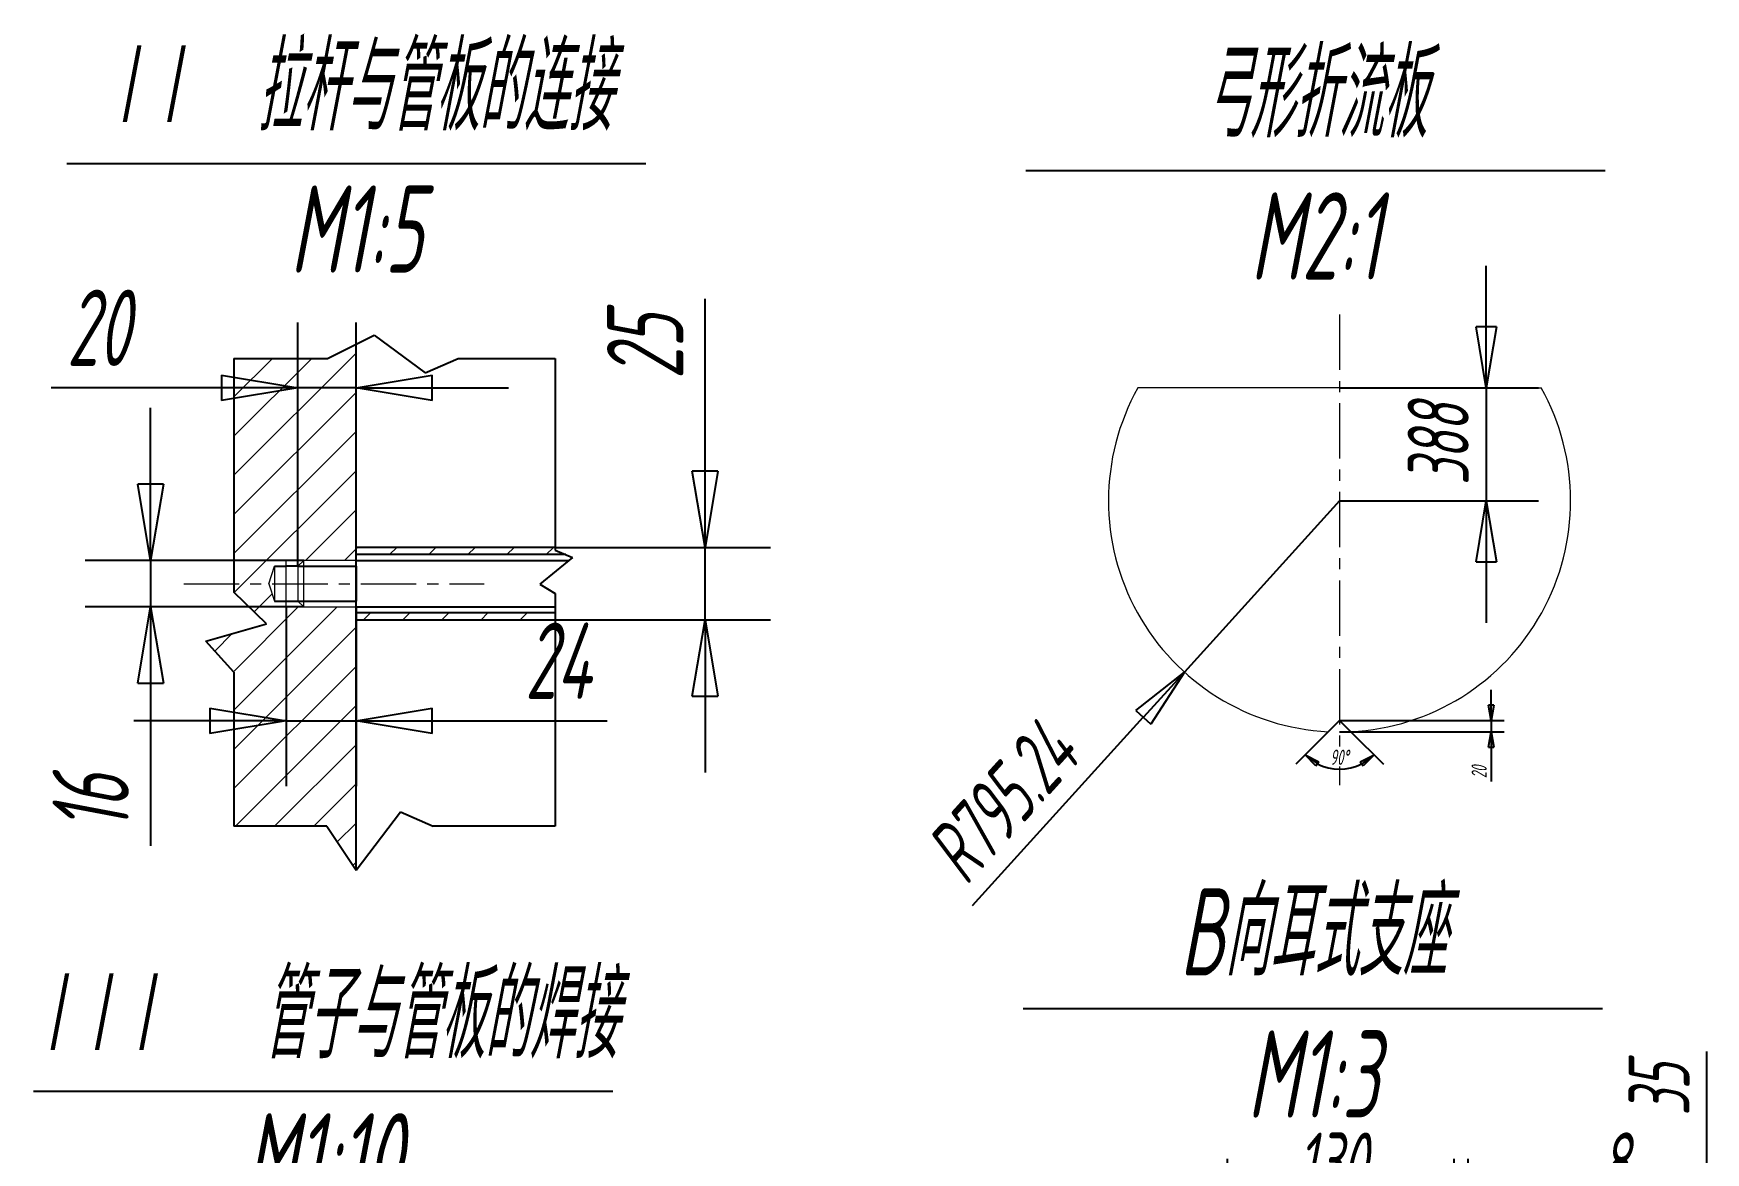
# Model space of a CAD drawing. Header units: millimetres. Extents: x 3797 to 16515, y 762 to 2553.
# Drawn here: x 3995.8 to 4187.6, y 2272.5 to 2400.8 of the extents above; entities that cross this region are included whole.
import ezdxf
from ezdxf.enums import TextEntityAlignment as Align

# ---------------------------------------------------------------- set-up
doc = ezdxf.new("R2010")
doc.units = ezdxf.units.MM
doc.linetypes.add('CENTER', pattern=[50.8, 31.75, -6.35, 6.35, -6.35])
doc.layers.add('3（中心线）', color=1, linetype='CENTER', lineweight=20)
doc.layers.add('细实线', color=7, linetype='Continuous', lineweight=18)
for name, color, linetype in [('DIM标注-YH', 4, 'Continuous'), ('runner实线1', 7, 'Continuous'), ('runner实线2', 7, 'Continuous'), ('runner实线3', 2, 'Continuous'), ('runner文本', 4, 'Continuous')]:
    doc.layers.add(name, color=color, linetype=linetype)
doc.styles.add('runner-文字样式', font='gbeitc.shx', dxfattribs={"width": 0.707, "bigfont": 'gbcbig.shx'})
doc.styles.add('runner文字样式', font='gbeitc.shx', dxfattribs={"width": 0.707, "bigfont": 'gbcbig.shx'})
doc.dimstyles.new('runner标注', dxfattribs={"dimscale": 0.5, "dimtxt": 3.5, "dimasz": 3.5, "dimexe": 3, "dimexo": 0, "dimgap": 1, "dimtad": 1, "dimdec": 4, "dimlfac": 15, "dimzin": 9, "dimdsep": 46, "dimtxsty": 'runner-文字样式', "dimblk": 'CLOSED', "dimcen": 0, "dimclrd": 256, "dimclrt": 256, "dimadec": 4, "dimazin": 2, "dimtfac": 1, "dimtdec": 4, "dimtmove": 0, "dimatfit": 3, "dimldrblk": 'CLOSED', "dimfxl": 0, "dimarcsym": 0})
doc.dimstyles.new('runner标注1 3', dxfattribs={"dimscale": 2, "dimtxt": 3.5, "dimasz": 3.5, "dimexe": 3, "dimexo": 0, "dimgap": 1, "dimtad": 1, "dimdec": 4, "dimlfac": 5, "dimzin": 9, "dimdsep": 46, "dimtxsty": 'runner-文字样式', "dimblk": 'CLOSED', "dimcen": 0, "dimclrd": 256, "dimclrt": 256, "dimadec": 4, "dimazin": 2, "dimtfac": 1, "dimtdec": 4, "dimtmove": 0, "dimatfit": 3, "dimldrblk": 'CLOSED', "dimfxl": 0, "dimarcsym": 0})
doc.dimstyles.new('runner标注1 5', dxfattribs={"dimscale": 2.5, "dimtxt": 3.5, "dimasz": 3.5, "dimexe": 3, "dimexo": 0, "dimgap": 1, "dimtad": 1, "dimdec": 4, "dimlfac": 3, "dimzin": 9, "dimdsep": 46, "dimtxsty": 'runner-文字样式', "dimblk": 'CLOSED', "dimcen": 0, "dimclrd": 256, "dimclrt": 256, "dimadec": 4, "dimazin": 2, "dimtfac": 1, "dimtdec": 4, "dimtmove": 0, "dimatfit": 3, "dimldrblk": 'CLOSED', "dimfxl": 0, "dimarcsym": 0})
doc.dimstyles.new('runner标注2 1', dxfattribs={"dimscale": 2, "dimtxt": 3.5, "dimasz": 3.5, "dimexe": 3, "dimexo": 0, "dimgap": 1, "dimtad": 1, "dimdec": 4, "dimlfac": 30, "dimzin": 9, "dimdsep": 46, "dimtxsty": 'runner-文字样式', "dimblk": 'CLOSED', "dimcen": 0, "dimclrd": 256, "dimclrt": 256, "dimadec": 4, "dimazin": 2, "dimtfac": 1, "dimtdec": 4, "dimtmove": 0, "dimatfit": 3, "dimldrblk": 'CLOSED', "dimfxl": 0, "dimarcsym": 0})

# ---------------------------------------------------------------- blocks, each defined once
blk = doc.blocks.new('_Closed')
at = {"color": 0, "linetype": 'ByBlock', "lineweight": -2}
for p, q in [((-1, 0.167), (0, 0)), ((-1, 0.167), (-1, -0.167)), ((0, 0), (-1, -0.167)), ((0, 0), (-1, 0))]:
    blk.add_line(p, q, dxfattribs=at)
blk = doc.blocks.new('*D59')
at = {"layer": 'Defpoints', "color": 0, "ltscale": 0.2, "transparency": 16777216}
for p in [(4026.83, 2340.42), (4009.27, 2335.09), (4026.83, 2335.09)]:
    blk.add_point(p, dxfattribs=at)
at = {"layer": 'DIM标注-YH', "lineweight": -2, "ltscale": 0.2, "transparency": 16777216}
for p, q in [((4009.27, 2349.17), (4009.27, 2357.92)), ((4009.27, 2340.42), (4009.27, 2335.09)), ((4009.27, 2326.34), (4009.27, 2307.69))]:
    blk.add_line(p, q, dxfattribs=at)
at = {"layer": 'DIM标注-YH', "color": 0, "lineweight": -2, "ltscale": 0.2, "transparency": 16777216}
for p, q in [((4026.83, 2340.42), (4001.77, 2340.42)), ((4026.83, 2335.09), (4001.77, 2335.09))]:
    blk.add_line(p, q, dxfattribs=at)
at = {"layer": 'DIM标注-YH', "lineweight": -2, "ltscale": 0.2, "transparency": 16777216, "xscale": 8.75, "yscale": 8.75, "zscale": 8.75}
for p, rotation in [((4009.27, 2340.42), 270), ((4009.27, 2335.09), 90)]:
    blk.add_blockref('_Closed', p, dxfattribs=dict(at, rotation=rotation))
at = {"layer": 'DIM标注-YH', "ltscale": 0.2, "transparency": 16777216, "insert": (4002.39, 2312.64), "char_height": 8.75, "attachment_point": 5, "rotation": 90, "style": 'runner-文字样式'}
blk.add_mtext('16', dxfattribs=at)
blk = doc.blocks.new('*D60')
at = {"layer": 'Defpoints', "color": 0, "ltscale": 0.2, "transparency": 16777216}
for p in [(4026.16, 2360.21), (4026.16, 2339.75), (4032.83, 2339.75)]:
    blk.add_point(p, dxfattribs=at)
at = {"layer": 'DIM标注-YH', "color": 0, "lineweight": -2, "ltscale": 0.2, "transparency": 16777216}
for p, q in [((4026.16, 2339.75), (4026.16, 2367.71)), ((4032.83, 2339.75), (4032.83, 2367.71))]:
    blk.add_line(p, q, dxfattribs=at)
at = {"layer": 'DIM标注-YH', "lineweight": -2, "ltscale": 0.2, "transparency": 16777216}
for p, q in [((4017.41, 2360.21), (3997.86, 2360.21)), ((4032.83, 2360.21), (4026.16, 2360.21)), ((4041.58, 2360.21), (4050.33, 2360.21))]:
    blk.add_line(p, q, dxfattribs=at)
at = {"layer": 'DIM标注-YH', "lineweight": -2, "ltscale": 0.2, "transparency": 16777216, "xscale": 8.75, "yscale": 8.75, "zscale": 8.75}
blk.add_blockref('_Closed', (4026.16, 2360.21), dxfattribs=at)
at = {"layer": 'DIM标注-YH', "lineweight": -2, "ltscale": 0.2, "transparency": 16777216, "xscale": 8.75, "yscale": 8.75, "zscale": 8.75, "rotation": 180}
blk.add_blockref('_Closed', (4032.83, 2360.21), dxfattribs=at)
at = {"layer": 'DIM标注-YH', "ltscale": 0.2, "transparency": 16777216, "insert": (4003.26, 2367.09), "char_height": 8.75, "attachment_point": 5, "style": 'runner-文字样式'}
blk.add_mtext('20', dxfattribs=at)
blk = doc.blocks.new('*D61')
at = {"layer": 'Defpoints', "color": 0, "ltscale": 0.2, "transparency": 16777216}
for p in [(4024.83, 2335.09), (4032.83, 2335.06), (4032.83, 2322.03)]:
    blk.add_point(p, dxfattribs=at)
at = {"layer": 'DIM标注-YH', "color": 0, "lineweight": -2, "ltscale": 0.2, "transparency": 16777216}
for p, q in [((4024.83, 2335.09), (4024.83, 2314.53)), ((4032.83, 2335.06), (4032.83, 2314.53))]:
    blk.add_line(p, q, dxfattribs=at)
at = {"layer": 'DIM标注-YH', "lineweight": -2, "ltscale": 0.2, "transparency": 16777216}
for p, q in [((4016.08, 2322.03), (4007.33, 2322.03)), ((4024.83, 2322.03), (4032.83, 2322.03)), ((4041.58, 2322.03), (4061.65, 2322.03))]:
    blk.add_line(p, q, dxfattribs=at)
at = {"layer": 'DIM标注-YH', "lineweight": -2, "ltscale": 0.2, "transparency": 16777216, "xscale": 8.75, "yscale": 8.75, "zscale": 8.75}
blk.add_blockref('_Closed', (4024.83, 2322.03), dxfattribs=at)
at = {"layer": 'DIM标注-YH', "lineweight": -2, "ltscale": 0.2, "transparency": 16777216, "xscale": 8.75, "yscale": 8.75, "zscale": 8.75, "rotation": 180}
blk.add_blockref('_Closed', (4032.83, 2322.03), dxfattribs=at)
at = {"layer": 'DIM标注-YH', "ltscale": 0.2, "transparency": 16777216, "insert": (4055.99, 2328.91), "char_height": 8.75, "attachment_point": 5, "style": 'runner-文字样式'}
blk.add_mtext('24', dxfattribs=at)
blk = doc.blocks.new('*D62')
at = {"layer": 'Defpoints', "color": 0, "ltscale": 0.2, "transparency": 16777216}
for p in [(4145.65, 2347.26), (4127.85, 2327.62)]:
    blk.add_point(p, dxfattribs=at)
at = {"layer": 'DIM标注-YH', "lineweight": -2, "ltscale": 0.2, "transparency": 16777216}
for p, q in [((4145.65, 2347.26), (4127.85, 2327.62)), ((4103.55, 2300.84), (4123.14, 2322.44))]:
    blk.add_line(p, q, dxfattribs=at)
at = {"layer": 'DIM标注-YH', "lineweight": -2, "ltscale": 0.2, "transparency": 16777216, "xscale": 7, "yscale": 7, "zscale": 7, "rotation": 47.79433038888265}
blk.add_blockref('_Closed', (4127.85, 2327.62), dxfattribs=at)
at = {"layer": 'DIM标注-YH', "ltscale": 0.2, "transparency": 16777216, "insert": (4106.92, 2312.74), "char_height": 7, "attachment_point": 5, "rotation": 47.7943, "style": 'runner-文字样式'}
blk.add_mtext('R795.24', dxfattribs=at)
blk = doc.blocks.new('*D63')
at = {"layer": 'Defpoints', "color": 0, "ltscale": 0.2, "transparency": 16777216}
for p in [(4145.65, 2360.19), (4145.65, 2347.26), (4162.48, 2347.26)]:
    blk.add_point(p, dxfattribs=at)
at = {"layer": 'DIM标注-YH', "lineweight": -2, "ltscale": 0.2, "transparency": 16777216}
for p, q in [((4162.48, 2367.19), (4162.48, 2374.19)), ((4162.48, 2360.19), (4162.48, 2347.26)), ((4162.48, 2340.26), (4162.48, 2333.26))]:
    blk.add_line(p, q, dxfattribs=at)
at = {"layer": 'DIM标注-YH', "color": 0, "lineweight": -2, "ltscale": 0.2, "transparency": 16777216}
for p, q in [((4145.65, 2360.19), (4168.48, 2360.19)), ((4145.65, 2347.26), (4168.48, 2347.26))]:
    blk.add_line(p, q, dxfattribs=at)
at = {"layer": 'DIM标注-YH', "lineweight": -2, "ltscale": 0.2, "transparency": 16777216, "xscale": 7, "yscale": 7, "zscale": 7}
for p, rotation in [((4162.48, 2360.19), 270), ((4162.48, 2347.26), 90)]:
    blk.add_blockref('_Closed', p, dxfattribs=dict(at, rotation=rotation))
at = {"layer": 'DIM标注-YH', "ltscale": 0.2, "transparency": 16777216, "insert": (4156.98, 2353.73), "char_height": 7, "attachment_point": 5, "rotation": 90, "style": 'runner-文字样式'}
blk.add_mtext('388', dxfattribs=at)
blk = doc.blocks.new('*D64')
at = {"layer": 'Defpoints', "color": 0, "ltscale": 0.2, "transparency": 16777216}
for p in [(4055.68, 2341.92), (4072.87, 2341.92), (4055.68, 2333.59)]:
    blk.add_point(p, dxfattribs=at)
at = {"layer": 'DIM标注-YH', "lineweight": -2, "ltscale": 0.2, "transparency": 16777216}
for p, q in [((4072.87, 2350.67), (4072.87, 2370.43)), ((4072.87, 2333.59), (4072.87, 2341.92)), ((4072.87, 2324.84), (4072.87, 2316.09))]:
    blk.add_line(p, q, dxfattribs=at)
at = {"layer": 'DIM标注-YH', "color": 0, "lineweight": -2, "ltscale": 0.2, "transparency": 16777216}
for p, q in [((4055.68, 2341.92), (4080.37, 2341.92)), ((4055.68, 2333.59), (4080.37, 2333.59))]:
    blk.add_line(p, q, dxfattribs=at)
at = {"layer": 'DIM标注-YH', "lineweight": -2, "ltscale": 0.2, "transparency": 16777216, "xscale": 8.75, "yscale": 8.75, "zscale": 8.75}
for p, rotation in [((4072.87, 2341.92), 270), ((4072.87, 2333.59), 90)]:
    blk.add_blockref('_Closed', p, dxfattribs=dict(at, rotation=rotation))
at = {"layer": 'DIM标注-YH', "ltscale": 0.2, "transparency": 16777216, "insert": (4066, 2364.93), "char_height": 8.75, "attachment_point": 5, "rotation": 90, "style": 'runner-文字样式'}
blk.add_mtext('25', dxfattribs=at)
blk = doc.blocks.new('*D68')
at = {"layer": 'Defpoints', "color": 0, "ltscale": 0.2, "transparency": 16777216}
for p in [(4165.79, 2261.42), (4187.8, 2261.42), (4165.79, 2254.42)]:
    blk.add_point(p, dxfattribs=at)
at = {"layer": 'DIM标注-YH', "lineweight": -2, "ltscale": 0.2, "transparency": 16777216}
for p, q in [((4187.8, 2268.42), (4187.8, 2284.13)), ((4187.8, 2254.42), (4187.8, 2261.42)), ((4187.8, 2247.42), (4187.8, 2240.42))]:
    blk.add_line(p, q, dxfattribs=at)
at = {"layer": 'DIM标注-YH', "color": 0, "lineweight": -2, "ltscale": 0.2, "transparency": 16777216}
for p, q in [((4165.79, 2261.42), (4193.8, 2261.42)), ((4165.79, 2254.42), (4193.8, 2254.42))]:
    blk.add_line(p, q, dxfattribs=at)
at = {"layer": 'DIM标注-YH', "lineweight": -2, "ltscale": 0.2, "transparency": 16777216, "xscale": 7, "yscale": 7, "zscale": 7}
for p, rotation in [((4187.8, 2261.42), 270), ((4187.8, 2254.42), 90)]:
    blk.add_blockref('_Closed', p, dxfattribs=dict(at, rotation=rotation))
at = {"layer": 'DIM标注-YH', "ltscale": 0.2, "transparency": 16777216, "insert": (4182.3, 2279.77), "char_height": 7, "attachment_point": 5, "rotation": 90, "style": 'runner-文字样式'}
blk.add_mtext('35', dxfattribs=at)
blk = doc.blocks.new('*D69')
at = {"layer": 'Defpoints', "color": 0, "ltscale": 0.2, "transparency": 16777216}
for p in [(4158.79, 2265.82), (4132.79, 2252.02), (4158.79, 2252.02)]:
    blk.add_point(p, dxfattribs=at)
at = {"layer": 'DIM标注-YH', "color": 0, "lineweight": -2, "ltscale": 0.2, "transparency": 16777216}
for p, q in [((4132.79, 2252.02), (4132.79, 2271.82)), ((4158.79, 2252.02), (4158.79, 2271.82))]:
    blk.add_line(p, q, dxfattribs=at)
at = {"layer": 'DIM标注-YH', "lineweight": -2, "ltscale": 0.2, "transparency": 16777216}
blk.add_line((4139.79, 2265.82), (4151.79, 2265.82), dxfattribs=at)
at = {"layer": 'DIM标注-YH', "lineweight": -2, "ltscale": 0.2, "transparency": 16777216, "xscale": 7, "yscale": 7, "zscale": 7, "rotation": 180}
blk.add_blockref('_Closed', (4132.79, 2265.82), dxfattribs=at)
at = {"layer": 'DIM标注-YH', "lineweight": -2, "ltscale": 0.2, "transparency": 16777216, "xscale": 7, "yscale": 7, "zscale": 7}
blk.add_blockref('_Closed', (4158.79, 2265.82), dxfattribs=at)
at = {"layer": 'DIM标注-YH', "ltscale": 0.2, "transparency": 16777216, "insert": (4144.79, 2271.32), "char_height": 7, "attachment_point": 5, "style": 'runner-文字样式'}
blk.add_mtext('130', dxfattribs=at)
blk = doc.blocks.new('*D70')
at = {"layer": 'Defpoints', "color": 0, "ltscale": 0.2, "transparency": 16777216}
for p in [(4160.39, 2265.82), (4158.79, 2252.02), (4160.39, 2252.02)]:
    blk.add_point(p, dxfattribs=at)
at = {"layer": 'DIM标注-YH', "color": 0, "lineweight": -2, "ltscale": 0.2, "transparency": 16777216}
for p, q in [((4158.79, 2252.02), (4158.79, 2271.82)), ((4160.39, 2252.02), (4160.39, 2271.82))]:
    blk.add_line(p, q, dxfattribs=at)
at = {"layer": 'DIM标注-YH', "lineweight": -2, "ltscale": 0.2, "transparency": 16777216}
for p, q in [((4151.79, 2265.82), (4144.79, 2265.82)), ((4158.79, 2265.82), (4160.39, 2265.82)), ((4167.39, 2265.82), (4180.04, 2265.82))]:
    blk.add_line(p, q, dxfattribs=at)
at = {"layer": 'DIM标注-YH', "lineweight": -2, "ltscale": 0.2, "transparency": 16777216, "xscale": 7, "yscale": 7, "zscale": 7}
blk.add_blockref('_Closed', (4158.79, 2265.82), dxfattribs=at)
at = {"layer": 'DIM标注-YH', "lineweight": -2, "ltscale": 0.2, "transparency": 16777216, "xscale": 7, "yscale": 7, "zscale": 7, "rotation": 180}
blk.add_blockref('_Closed', (4160.39, 2265.82), dxfattribs=at)
at = {"layer": 'DIM标注-YH', "ltscale": 0.2, "transparency": 16777216, "insert": (4177.21, 2271.32), "char_height": 7, "attachment_point": 5, "style": 'runner-文字样式'}
blk.add_mtext('8', dxfattribs=at)
blk = doc.blocks.new('*D82')
at = {"layer": 'Defpoints', "color": 0, "ltscale": 0.2, "transparency": 16777216}
for p in [(4145.65, 2322.08), (4145.65, 2320.75), (4163.05, 2320.75)]:
    blk.add_point(p, dxfattribs=at)
at = {"layer": 'DIM标注-YH', "lineweight": -2, "ltscale": 0.2, "transparency": 16777216}
for p, q in [((4163.05, 2323.83), (4163.05, 2325.58)), ((4163.05, 2322.08), (4163.05, 2320.75)), ((4163.05, 2319), (4163.05, 2315.09))]:
    blk.add_line(p, q, dxfattribs=at)
at = {"layer": 'DIM标注-YH', "color": 0, "lineweight": -2, "ltscale": 0.2, "transparency": 16777216}
for p, q in [((4145.65, 2322.08), (4164.55, 2322.08)), ((4145.65, 2320.75), (4164.55, 2320.75))]:
    blk.add_line(p, q, dxfattribs=at)
at = {"layer": 'DIM标注-YH', "lineweight": -2, "ltscale": 0.2, "transparency": 16777216, "xscale": 1.75, "yscale": 1.75, "zscale": 1.75}
for p, rotation in [((4163.05, 2322.08), 270), ((4163.05, 2320.75), 90)]:
    blk.add_blockref('_Closed', p, dxfattribs=dict(at, rotation=rotation))
at = {"layer": 'DIM标注-YH', "ltscale": 0.2, "transparency": 16777216, "insert": (4161.67, 2316.17), "char_height": 1.75, "attachment_point": 5, "rotation": 90, "style": 'runner-文字样式', "bg_fill": 3, "box_fill_scale": 1.1, "bg_fill_color": 256, "bg_fill_true_color": 13158600, "bg_fill_transparency": 0}
blk.add_mtext('20', dxfattribs=at)
blk = doc.blocks.new('*D83')
at = {"layer": 'Defpoints', "color": 0, "ltscale": 0.2, "transparency": 16777216}
for p in [(4145.65, 2322.08), (4145.65, 2322.08), (4144.35, 2320.78), (4146.95, 2320.78)]:
    blk.add_point(p, dxfattribs=at)
at = {"layer": 'DIM标注-YH', "color": 0, "lineweight": -2, "ltscale": 0.2, "transparency": 16777216}
for p, q in [((4144.35, 2320.78), (4140.63, 2317.06)), ((4146.95, 2320.78), (4150.68, 2317.06))]:
    blk.add_line(p, q, dxfattribs=at)
at = {"layer": 'DIM标注-YH', "lineweight": -2, "ltscale": 0.2, "transparency": 16777216}
blk.add_arc((4145.65, 2322.08), 5.61, 242.9546, 297.0454, dxfattribs=at)
at = {"layer": 'DIM标注-YH', "lineweight": -2, "ltscale": 0.2, "transparency": 16777216, "xscale": 1.75, "yscale": 1.75, "zscale": 1.75}
for p, rotation in [((4141.69, 2318.12), 143.9773210304678), ((4149.62, 2318.12), 36.02267896953213)]:
    blk.add_blockref('_Closed', p, dxfattribs=dict(at, rotation=rotation))
at = {"layer": 'DIM标注-YH', "ltscale": 0.2, "transparency": 16777216, "insert": (4145.65, 2317.85), "char_height": 1.75, "attachment_point": 5, "style": 'runner-文字样式', "bg_fill": 3, "box_fill_scale": 1.1, "bg_fill_color": 256, "bg_fill_true_color": 13158600, "bg_fill_transparency": 0}
blk.add_mtext('90°', dxfattribs=at)
at = {"layer": 'Defpoints', "color": 0, "ltscale": 0.2, "transparency": 16777216}
blk.add_point((4144.2, 2316.67), dxfattribs=at)

msp = doc.modelspace()

# ---------------------------------------------------------------- hatches: boundary and pattern name
at = {"layer": '细实线'}
h = msp.add_hatch(dxfattribs=at)
h.set_pattern_fill('ANSI31', color=3)
h.set_pattern_definition([(45, (-56398.1405, -114404.4248), (-2.24506403, 2.24506403), [])])
h.paths.add_polyline_path([(4032.828199, 2365.2004869), (4029.5639249, 2363.5853028), (4018.828199, 2363.5853028), (4018.828199, 2336.7648854), (4022.5459449, 2333.1497372), (4015.6144508, 2331.1565688), (4018.828199, 2327.5898011), (4018.828199, 2309.9444681), (4029.4725271, 2309.9444681), (4032.828199, 2304.9168026), (4032.828199, 2335.0863575), (4026.1615323, 2335.0863575), (4024.828199, 2335.0863575), (4024.828199, 2335.7530242), (4023.4948657, 2335.7530242), (4022.828199, 2337.7530242), (4023.4948657, 2339.7530242), (4024.828199, 2339.7530242), (4024.828199, 2340.4196908), (4026.1615323, 2340.4196908), (4032.828199, 2340.4196908)])
h.paths.add_polyline_path([(4055.6759678, 2341.9196908), (4032.828199, 2341.9196908), (4032.828199, 2341.0863575), (4056.8982303, 2341.0863575), (4055.6759678, 2341.6002295)])
h.paths.add_polyline_path([(4055.6759678, 2334.4196908), (4032.828199, 2334.4196908), (4032.828199, 2333.5863575), (4055.6759678, 2333.5863575)])

# ---------------------------------------------------------------- linework, layer by layer
at = {"layer": '3（中心线）', "ltscale": 0.2}
for p, q in [((4145.6534406, 2368.6103419), (4145.6534406, 2314.6351579)), ((4013.0685758, 2337.7530242), (4047.5262791, 2337.7530242))]:
    msp.add_line(p, q, dxfattribs=at)
at = {"layer": 'Defpoints'}
for p, q in [((3999.6450773, 2385.9219072), (4066.0942368, 2385.9219072)), ((4109.6654977, 2385.1243789), (4176.1146573, 2385.1243789)), ((4109.3732288, 2289.0392699), (4175.8223884, 2289.0392699)), ((3995.8269361, 2279.5472742), (4062.2760957, 2279.5472742))]:
    msp.add_line(p, q, dxfattribs=at)
at = {"layer": 'DIM标注-YH', "ltscale": 0.2}
for q in [(4144.3520709, 2320.7827097), (4146.9548102, 2320.7827097)]:
    msp.add_line((4145.6534406, 2322.0840793), q, dxfattribs=at)
at = {"layer": 'runner实线1'}
for p, q in [((4032.828199, 2304.9168026), (4032.828199, 2365.2004869)), ((4055.6759678, 2341.9196908), (4032.828199, 2341.9196908)), ((4056.8982303, 2341.0863575), (4032.828199, 2341.0863575)), ((4032.828199, 2340.4196908), (4057.2392387, 2340.4196908)), ((4032.828199, 2335.0863575), (4055.6759678, 2335.0863575)), ((4055.6759678, 2334.4196908), (4032.828199, 2334.4196908)), ((4055.6759678, 2333.5863575), (4032.828199, 2333.5863575))]:
    msp.add_line(p, q, dxfattribs=at)
at = {"layer": 'runner实线2'}
for p, q in [((4023.4948657, 2339.7530242), (4024.828199, 2339.7530242)), ((4026.1615323, 2339.7530242), (4024.828199, 2339.7530242)), ((4026.1615323, 2339.7530242), (4026.828199, 2339.7530242)), ((4026.828199, 2339.7530242), (4032.828199, 2339.7530242)), ((4023.4948657, 2335.7530242), (4024.828199, 2335.7530242)), ((4024.828199, 2335.7530242), (4026.1615323, 2335.7530242)), ((4026.1615323, 2335.7530242), (4026.828199, 2335.7530242)), ((4026.828199, 2335.7530242), (4032.828199, 2335.7530242))]:
    msp.add_line(p, q, dxfattribs=at)
at = {"layer": 'runner实线3'}
for p, q in [((4029.5639249, 2363.5853028), (4034.9093784, 2366.230268)), ((4034.9093784, 2366.230268), (4040.7476079, 2361.9105718)), ((4018.828199, 2363.5853028), (4018.828199, 2336.7648854)), ((4018.828199, 2363.5853028), (4029.5639249, 2363.5853028)), ((4040.7476079, 2361.9105718), (4044.5549124, 2363.5853028)), ((4044.5549124, 2363.5853028), (4055.6759678, 2363.5853028)), ((4055.6759678, 2363.5853028), (4055.6759678, 2341.6002295)), ((4057.662685, 2340.7649602), (4053.9163697, 2337.7102926)), ((4055.6759678, 2341.6002295), (4057.662685, 2340.7649602)), ((4032.828199, 2339.7530242), (4032.828199, 2335.7530242)), ((4022.5459449, 2333.1497372), (4018.828199, 2336.7648854)), ((4053.9163697, 2337.7102926), (4055.6759678, 2336.640906)), ((4055.6759678, 2336.640906), (4055.6759678, 2309.9444681)), ((4015.6144508, 2331.1565688), (4022.5459449, 2333.1497372)), ((4018.828199, 2327.5898011), (4015.6144508, 2331.1565688)), ((4018.828199, 2327.5898011), (4018.828199, 2309.9444681)), ((4032.828199, 2304.9168026), (4037.9184875, 2311.6028982)), ((4037.9184875, 2311.6028982), (4041.6721112, 2309.9444681)), ((4029.4725271, 2309.9444681), (4018.828199, 2309.9444681)), ((4029.4725271, 2309.9444681), (4032.828199, 2304.9168026)), ((4055.6759678, 2309.9444681), (4041.6721112, 2309.9444681))]:
    msp.add_line(p, q, dxfattribs=at)
at = {"layer": '细实线', "ltscale": 0.067}
for q in [(4122.5146646, 2360.1920793), (4168.7922165, 2360.1920793)]:
    msp.add_line((4145.6534406, 2360.1920793), q, dxfattribs=at)
at = {"layer": '细实线'}
for p, q in [((4024.828199, 2335.0863575), (4024.828199, 2340.4196908)), ((4024.828199, 2340.4196908), (4026.1615323, 2340.4196908)), ((4032.828199, 2340.4196908), (4026.1615323, 2340.4196908)), ((4026.1615323, 2339.7530242), (4026.828199, 2340.4196908)), ((4026.828199, 2335.0863575), (4026.828199, 2340.4196908)), ((4032.828199, 2341.0863575), (4032.828199, 2341.9196908)), ((4032.828199, 2341.0863575), (4032.828199, 2341.9196908)), ((4022.828199, 2337.7530242), (4023.4948657, 2339.7530242)), ((4023.4948657, 2339.7530242), (4023.4948657, 2335.7530242)), ((4026.1615323, 2339.7530242), (4026.1615323, 2335.7530242)), ((4032.828199, 2339.7530242), (4032.828199, 2335.7530242)), ((4022.828199, 2337.7530242), (4023.4948657, 2335.7530242)), ((4026.1615323, 2335.0863575), (4024.828199, 2335.0863575)), ((4026.1615323, 2335.7530242), (4026.828199, 2335.0863575)), ((4026.1615323, 2335.0863575), (4032.828199, 2335.0863575)), ((4032.828199, 2334.4196908), (4032.828199, 2333.5863575)), ((4032.828199, 2333.5863575), (4032.828199, 2334.4196908))]:
    msp.add_line(p, q, dxfattribs=at)
at = {"layer": '细实线', "ltscale": 0.067}
for start, end in [(150.797153696, 267.18602027), (272.81397973, 29.202846304)]:
    msp.add_arc((4145.6534406, 2347.258746), 26.508, start, end, dxfattribs=at)

# ---------------------------------------------------------------- texts
at = {"layer": 'runner文本', "width": 0.707}
for s, style, p in [('ⅠⅠ  拉杆与管板的连接', 'runner文字样式', (4032.869657, 2394.7152498)), ('弓形折流板', 'runner-文字样式', (4142.8900775, 2393.9177215)), ('M1:5', 'runner-文字样式', (4032.869657, 2378.4153293)), ('M2:1', 'runner-文字样式', (4142.8900775, 2377.6178011)), ('B向耳式支座', 'runner-文字样式', (4142.5978086, 2297.8326125)), ('ⅠⅠⅠ   管子与管板的焊接', 'runner-文字样式', (4029.0515159, 2288.3406167)), ('M1:3', 'runner-文字样式', (4142.5978086, 2281.5326921)), ('M1:10', 'runner-文字样式', (4029.0515159, 2272.0406963))]:
    msp.add_text(s, height=10, dxfattribs=dict(at, style=style)).set_placement(p, align=Align.MIDDLE_CENTER)

# ---------------------------------------------------------------- dimensions: what is measured, and where the dimension line sits
at = {"layer": 'DIM标注-YH', "ltscale": 0.2}
for base, p1, p2, picture, middle in [((4026.1615323, 2360.2149441), (4032.828199, 2339.7530242), (4026.1615323, 2339.7530242), '*D60', (4003.2586832, 2367.0899441)), ((4032.828199, 2322.0318043), (4024.828199, 2335.0863575), (4032.828199, 2335.0586447), '*D61', (4055.9867789, 2328.9068043))]:
    dim = msp.add_linear_dim(base=base, p1=p1, p2=p2, dimstyle='runner标注1 5', dxfattribs=at)
    dim.commit()
    dim.dimension.update_dxf_attribs({"geometry": picture, "text_midpoint": middle})
for base, p1, p2, dimstyle, picture, middle in [((4162.4755817, 2347.258746), (4145.6534406, 2360.1920793), (4145.6534406, 2347.258746), 'runner标注2 1', '*D63', (4156.9755817, 2353.7254127)), ((4072.8732778, 2341.9196908), (4055.6759678, 2333.5863575), (4055.6759678, 2341.9196908), 'runner标注1 5', '*D64', (4065.9982778, 2364.9272782)), ((4009.2672155, 2335.0863575), (4026.828199, 2340.4196908), (4026.828199, 2335.0863575), 'runner标注1 5', '*D59', (4002.3922155, 2312.6386484))]:
    dim = msp.add_linear_dim(base=base, p1=p1, p2=p2, angle=90, dimstyle=dimstyle, dxfattribs=at)
    dim.commit()
    dim.dimension.update_dxf_attribs({"geometry": picture, "text_midpoint": middle})
dim = msp.add_radius_dim(center=(4145.6534406, 2347.258746), mpoint=(4127.8455281, 2327.6232598), dimstyle='runner标注2 1', dxfattribs=at)
dim.commit()
dim.dimension.update_dxf_attribs({"geometry": '*D62', "text_midpoint": (4106.9226275, 2312.7401383)})
dim = msp.add_linear_dim(base=(4187.7990537, 2261.4212596), p1=(4165.7894018, 2254.4212596), p2=(4165.7894018, 2261.4212596), angle=90, dimstyle='runner标注1 3', dxfattribs=at)
dim.commit()
dim.dimension.update_dxf_attribs({"geometry": '*D68', "text_midpoint": (4187.7990537, 2279.7749655), "dimtype": 160})
for base, p1, p2, picture, middle in [((4158.7894018, 2265.8193866), (4132.7894018, 2252.0212596), (4158.7894018, 2252.0212596), '*D69', (4144.7894018, 2265.8193866)), ((4160.3894018, 2265.8193866), (4158.7894018, 2252.0212596), (4160.3894018, 2252.0212596), '*D70', (4177.2142351, 2265.8193866))]:
    dim = msp.add_linear_dim(base=base, p1=p1, p2=p2, dimstyle='runner标注1 3', dxfattribs=at)
    dim.commit()
    dim.dimension.update_dxf_attribs({"geometry": picture, "text_midpoint": middle, "dimtype": 160})

# ---------------------------------------------------------------- next in the draw order: dimensions: what is measured, and where the dimension line sits
dim = msp.add_linear_dim(base=(4163.0491637, 2320.750746), p1=(4145.6534406, 2322.0840793), p2=(4145.6534406, 2320.750746), angle=90, dimstyle='runner标注', override={"dimfxl": 0.18, "dimtfill": 1, "dimarcsym": 1}, dxfattribs=at)
dim.commit()
dim.dimension.update_dxf_attribs({"geometry": '*D82', "text_midpoint": (4161.6741637, 2316.1701762)})

# ---------------------------------------------------------------- next in the draw order: dimensions: what is measured, and where the dimension line sits
dim = msp.add_angular_dim_2l(base=(4144.2021359, 2316.6677366), line1=((4145.6534406, 2322.0840793), (4146.9548102, 2320.7827097)), line2=((4145.6534406, 2322.0840793), (4144.3520709, 2320.7827097)), dimstyle='runner标注', override={"dimfxl": 0.18, "dimtfill": 1, "dimarcsym": 1}, dxfattribs=at)
dim.commit()
dim.dimension.update_dxf_attribs({"geometry": '*D83', "text_midpoint": (4145.6534406, 2317.8516687)})

doc.saveas('drawing.dxf')
